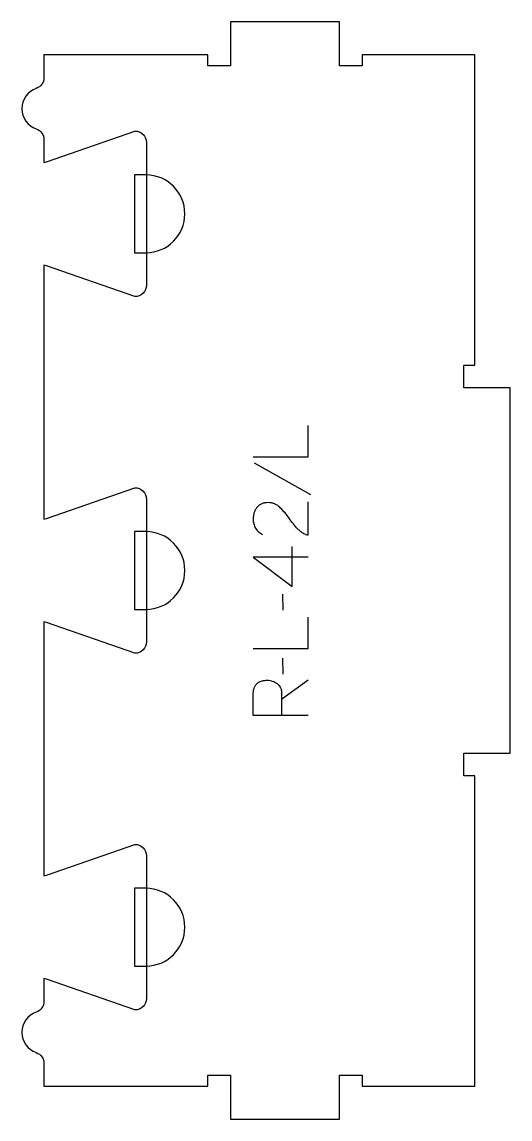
# Model space of a CAD drawing. Extents: x 0 to 267, y 0 to 600.
import ezdxf

# ---------------------------------------------------------------- set-up
doc = ezdxf.new("R2010")
doc.units = 0
for name, color, linetype in [('1_ANYTOOL_1MMDEEP_LABELS_S', 2, 'CONTINUOUS'), ('4_ANYTOOL_CUTTHROUGH_OUTSI', 5, 'CONTINUOUS'), ('5_ANYTOOL_HALF_MILL_9MM_IN', 3, 'CONTINUOUS')]:
    doc.layers.add(name, color=color, linetype=linetype)

msp = doc.modelspace()

# ---------------------------------------------------------------- linework, layer by layer
at = {"layer": '1_ANYTOOL_1MMDEEP_LABELS_S'}
for p, q in [((126.822515, 358.507149), (157.593943, 341.321434)), ((147.693943, 291.092863), (147.693943, 312.864291)), ((142.465372, 286.807149), (142.551086, 278.021434)), ((142.465372, 251.921434), (142.551086, 243.13572)), ((141.908229, 229.464291), (156.393943, 239.921434))]:
    msp.add_line(p, q, dxfattribs=at)
for points in [[(126.351086, 361.93572), (156.351086, 361.93572), (156.351086, 379.03572)], [(156.351086, 307.078577), (126.308229, 307.121434), (147.693943, 291.092863)], [(126.351086, 257.064291), (156.351086, 257.064291), (156.351086, 274.164291)]]:
    msp.add_lwpolyline(points, dxfattribs=at)
for points in [[(156.308229, 337.292863), (156.265372, 318.992863, -0.034491), (154.51804, 319.655641, -0.037732), (152.885015, 320.562506, -0.037744), (151.410379, 321.7018, -0.03482), (150.115372, 323.042863, -0.00859), (147.716789, 326.002088, -0.008791), (145.422515, 329.042863, 0.020588), (143.189072, 331.862151, 0.025206), (140.708229, 334.464291, 0.046908), (139.406987, 335.484886, 0.051091), (137.933229, 336.232149, 0.050722), (136.285055, 336.680881, 0.041139), (134.579658, 336.821434, 0.039396), (132.772072, 336.678789, 0.058519), (131.033229, 336.189291, 0.060358), (129.626113, 335.398734, 0.061397), (128.451086, 334.292863, 0.048006), (127.529127, 332.936906, 0.045901), (126.876086, 331.432149, 0.045216), (126.473527, 329.692087, 0.034258), (126.351086, 327.907149, 0.055622), (126.645073, 325.272578, 0.079896), (127.626086, 322.828577, 0.080617), (129.291786, 320.85919, 0.060287), (131.451086, 319.421434)], [(156.351086, 220.464291), (126.351086, 220.464291), (126.351086, 231.821434, -0.030274), (126.458102, 233.587247, -0.049), (126.841265, 235.308934, -0.050774), (127.433721, 236.641457, -0.06445), (128.311801, 237.800006, -0.0646), (129.447832, 238.689917, -0.052254), (130.762693, 239.294649, -0.050381), (132.455242, 239.683784, -0.031337), (134.193943, 239.792863, -0.040022), (135.568, 239.682702, -0.042626), (136.904658, 239.34822, -0.04247), (138.194377, 238.779535, -0.036572), (139.379658, 238.014291, -0.051097), (140.393613, 237.072514, -0.061981), (141.168943, 235.930363, -0.061813), (141.645443, 234.621361, -0.049309), (141.822515, 233.23572, -0.003273), (141.860206, 232.368069, -0.003121), (141.886801, 231.500006, -0.003882), (141.90372, 230.482224, -0.002215), (141.908229, 229.464291), (141.908229, 220.507149)]]:
    msp.add_lwpolyline(points, format="xyb", dxfattribs=at)
at = {"layer": '4_ANYTOOL_CUTTHROUGH_OUTSI'}
msp.add_lwpolyline([(12, 132.955437, 0.061784), (13.39487, 133.190431), (61.667412, 150.085965, -0.084368), (61.75, 150.1, -0.414214), (68, 143.85), (68, 65.85, -0.414214), (61.75, 59.6, -0.084368), (61.667412, 59.614035), (13.383805, 76.513148, 0.061178), (12, 76.744563), (12, 64.345563, -0.317837), (7.833333, 58.453006, 0.317837), (0, 47.375, 0.317837), (7.833333, 36.296994, -0.317837), (12, 30.404437), (12, 18), (101.5, 18), (101.5, 23.75, -0.414214), (101.75, 24), (113.75, 24, -0.414214), (114, 23.75), (114, 0), (173.5, 0), (173.5, 23.75, -0.414232), (173.750016, 24), (185.749641, 23.99925, -0.414177), (185.999625, 23.749266), (185.999984, 18), (247.5, 18), (247.5, 187.5), (241.75, 187.5, -0.414214), (241.5, 187.75), (241.5, 199.75, -0.414214), (241.75, 200), (266.721389, 200), (266.721389, 299.75), (266.721389, 399.5), (241.75, 399.5, -0.414214), (241.5, 399.75), (241.5, 411.75, -0.414214), (241.75, 412), (247.5, 412), (247.5, 581.5), (185.999984, 581.5), (185.999625, 575.750734, -0.414177), (185.749641, 575.50075), (173.750016, 575.5, -0.414232), (173.5, 575.75), (173.5, 599.5), (114, 599.5), (114, 575.75, -0.414214), (113.75, 575.5), (101.75, 575.5, -0.414214), (101.5, 575.75), (101.5, 581.5), (12, 581.5), (12, 569.095563, -0.317837), (7.833333, 563.203006, 0.707107), (7.833333, 541.046994, -0.317837), (12, 535.154437), (12, 522.755437, 0.061784), (13.39487, 522.990431), (61.667412, 539.885965, -0.084368), (61.75, 539.9, -0.414214), (68, 533.65), (68, 455.65, -0.414214), (61.75, 449.4, -0.084368), (61.667412, 449.414035), (13.383805, 466.313148, 0.061178), (12, 466.544563), (12, 327.855437, 0.061784), (13.39487, 328.090431), (61.667412, 344.985965, -0.084368), (61.75, 345, -0.414214), (68, 338.75), (68, 260.75, -0.414214), (61.75, 254.5, -0.084368), (61.667412, 254.514035), (13.383805, 271.413148, 0.061178), (12, 271.644563)], format="xyb", close=True, dxfattribs=at)
at = {"layer": '5_ANYTOOL_HALF_MILL_9MM_IN'}
for points in [[(67.75, 473.4, 1), (67.75, 515.9), (61.5, 515.9), (61.5, 473.4)], [(67.75, 278.5, 1), (67.75, 321), (61.5, 321), (61.5, 278.5)], [(67.5, 83.6), (67.75, 83.6, 1), (67.75, 126.1), (61.5, 126.1), (61.5, 83.6)]]:
    msp.add_lwpolyline(points, format="xyb", close=True, dxfattribs=at)

doc.saveas('drawing.dxf')
